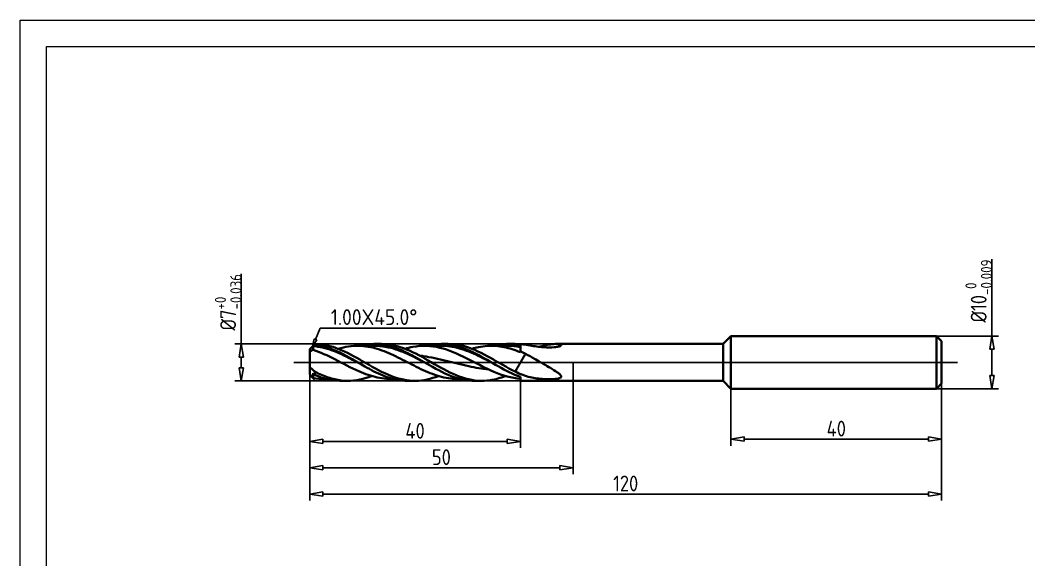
# Model space of a CAD drawing. Header units: millimetres. Extents: x 4091 to 4388, y 660 to 870.
# Drawn here: x 4095.5 to 4287.1, y 762.6 to 865.1 of the extents above; entities that cross this region are included whole.
import ezdxf
from ezdxf import colors
from ezdxf.entities.mleader import LeaderData, LeaderLine
from ezdxf.enums import TextEntityAlignment as Align
from ezdxf.math import Vec2, Vec3

# ---------------------------------------------------------------- set-up
doc = ezdxf.new("R2010")
doc.units = ezdxf.units.MM
doc.linetypes.add('JIS_09_08', pattern=[10.75, 8, -0.55, 0.55, -0.55, 0.55, -0.55])
for name, color, linetype in [('中心线', 2, 'JIS_09_08'), ('图框', 7, 'Continuous'), ('尺寸线', 3, 'Continuous'), ('标注', 3, 'Continuous')]:
    doc.layers.add(name, color=color, linetype=linetype)
doc.layers.add('轮廓', color=4, linetype='Continuous', lineweight=35)
doc.styles.add('ZQisocp', font='geniso.shx', dxfattribs={"height": 3})
doc.styles.add('工程字', font='gbenor.shx', dxfattribs={"bigfont": 'gbcbig.shx'})
doc.styles.add('样式 1', font='simsunb.ttf')
doc.dimstyles.new('ZQH', dxfattribs={"dimtxt": 3, "dimasz": 2.5, "dimexe": 1.25, "dimexo": 0, "dimgap": 0.5, "dimtad": 1, "dimdec": 3, "dimdsep": 46, "dimtxsty": '工程字', "dimblk": 'CLOSEDBLANK', "dimcen": -0.8, "dimclrd": 3, "dimclre": 3, "dimclrt": 3, "dimadec": 1, "dimazin": 2, "dimtfac": 1, "dimtdec": 3, "dimtofl": 0, "dimtmove": 0, "dimatfit": 3, "dimldrblk": 'CLOSEDBLANK', "dimfxl": 1, "dimtolj": 1, "dimtzin": 0, "dimarcsym": 0})

# ---------------------------------------------------------------- blocks, each defined once
blk = doc.blocks.new('TYFrameXD')
at = {"layer": '图框', "lineweight": 9}
for p, q in [((5, 5), (5, 205)), ((5, 205), (292, 205)), ((10, 10), (10, 200)), ((10, 200), (287, 200))]:
    blk.add_line(p, q, dxfattribs=at)
at = {"layer": '图框', "style": '样式 1', "flags": 1}
for tag, height, p in [('被加工材料', 1.2, (258.35, 62.06)), ('工件类型', 1.2, (258.35, 58.88)), ('刀具材料', 1.2, (258.35, 55.95)), ('冷却', 1.2, (258.35, 52.93)), ('涂层', 1.2, (258.35, 49.72)), ('孔公差', 1.2, (258.35, 46.73)), ('通孔', 1.2, (258.35, 43.61)), ('设计', 1.73, (215.5, 38.5)), ('刀具名称', 1.73, (264.42, 38.5)), ('设计日期', 1.73, (215.5, 30)), ('刀具编号', 1.73, (264.42, 30)), ('客户名称', 1.73, (264.42, 23.5)), ('审核', 1.73, (215.5, 21.8)), ('客户编号', 1.73, (264.42, 20)), ('审核日期', 1.73, (215.5, 14)), ('图号', 1.73, (264.42, 14, 30))]:
    blk.add_attdef(tag, text='', height=height, dxfattribs=at).set_placement(p, align=Align.MIDDLE_CENTER)
blk = doc.blocks.new('_ClosedBlank')
at = {"color": 0, "linetype": 'ByBlock', "lineweight": -2}
for p, q in [((-1, 0.167), (0, 0)), ((-1, 0.167), (-1, -0.167)), ((0, 0), (-1, -0.167))]:
    blk.add_line(p, q, dxfattribs=at)
blk = doc.blocks.new('*D7')
at = {"layer": 'Defpoints', "color": 0, "transparency": 16777216}
for p in [(4269.54, 805.08), (4269.54, 795.08), (4280.1, 795.08)]:
    blk.add_point(p, dxfattribs=at)
at = {"layer": '尺寸线', "color": 3, "lineweight": -2, "transparency": 16777216}
for p, q in [((4280.1, 805.08), (4280.1, 819.71)), ((4269.54, 805.08), (4281.35, 805.08)), ((4280.1, 797.58), (4280.1, 802.58)), ((4269.54, 795.08), (4281.35, 795.08))]:
    blk.add_line(p, q, dxfattribs=at)
at = {"layer": '尺寸线', "color": 3, "lineweight": -2, "transparency": 16777216, "xscale": 2.5, "yscale": 2.5, "zscale": 2.5}
for p, rotation in [((4280.1, 805.08), 90), ((4280.1, 795.08), 270)]:
    blk.add_blockref('_ClosedBlank', p, dxfattribs=dict(at, rotation=rotation))
at = {"layer": '尺寸线', "color": 3, "transparency": 16777216, "insert": (4277.59, 813.64), "char_height": 3, "attachment_point": 5, "rotation": 90, "style": '工程字'}
blk.add_mtext('\\A1;%%C10{\\H0.7x;\\S 0^ -0.009;}', dxfattribs=at)
blk = doc.blocks.new('*D8')
at = {"layer": 'Defpoints', "color": 0, "transparency": 16777216}
for p in [(4230.54, 795.08), (4270.54, 796.08), (4270.54, 785.51)]:
    blk.add_point(p, dxfattribs=at)
at = {"layer": '尺寸线', "color": 3, "lineweight": -2, "transparency": 16777216}
for p, q in [((4230.54, 795.08), (4230.54, 784.26)), ((4270.54, 796.08), (4270.54, 784.26)), ((4233.04, 785.51), (4268.04, 785.51))]:
    blk.add_line(p, q, dxfattribs=at)
at = {"layer": '尺寸线', "color": 3, "lineweight": -2, "transparency": 16777216, "xscale": 2.5, "yscale": 2.5, "zscale": 2.5, "rotation": 180}
blk.add_blockref('_ClosedBlank', (4230.54, 785.51), dxfattribs=at)
at = {"layer": '尺寸线', "color": 3, "lineweight": -2, "transparency": 16777216, "xscale": 2.5, "yscale": 2.5, "zscale": 2.5}
blk.add_blockref('_ClosedBlank', (4270.54, 785.51), dxfattribs=at)
at = {"layer": '尺寸线', "color": 3, "transparency": 16777216, "insert": (4250.54, 787.51), "char_height": 3, "attachment_point": 5, "style": '工程字'}
blk.add_mtext('\\A1;40', dxfattribs=at)
blk = doc.blocks.new('*D9')
at = {"layer": 'Defpoints', "color": 0, "transparency": 16777216}
for p in [(4150.54, 796.58), (4190.54, 796.58), (4190.54, 785.08)]:
    blk.add_point(p, dxfattribs=at)
at = {"layer": '标注', "color": 3, "lineweight": -2, "transparency": 16777216}
for p, q in [((4150.54, 796.58), (4150.54, 783.83)), ((4190.54, 796.58), (4190.54, 783.83)), ((4153.04, 785.08), (4188.04, 785.08))]:
    blk.add_line(p, q, dxfattribs=at)
at = {"layer": '标注', "color": 3, "lineweight": -2, "transparency": 16777216, "xscale": 2.5, "yscale": 2.5, "zscale": 2.5, "rotation": 180}
blk.add_blockref('_ClosedBlank', (4150.54, 785.08), dxfattribs=at)
at = {"layer": '标注', "color": 3, "lineweight": -2, "transparency": 16777216, "xscale": 2.5, "yscale": 2.5, "zscale": 2.5}
blk.add_blockref('_ClosedBlank', (4190.54, 785.08), dxfattribs=at)
at = {"layer": '标注', "color": 3, "transparency": 16777216, "insert": (4170.54, 787.08), "char_height": 3, "attachment_point": 5, "style": '工程字'}
blk.add_mtext('\\A1;40', dxfattribs=at)
blk = doc.blocks.new('*D10')
at = {"layer": 'Defpoints', "color": 0, "transparency": 16777216}
for p in [(4150.54, 800.08), (4200.54, 800.08), (4200.54, 780.08)]:
    blk.add_point(p, dxfattribs=at)
at = {"layer": '标注', "color": 3, "lineweight": -2, "transparency": 16777216}
for p, q in [((4150.54, 800.08), (4150.54, 778.83)), ((4200.54, 800.08), (4200.54, 778.83)), ((4153.04, 780.08), (4198.04, 780.08))]:
    blk.add_line(p, q, dxfattribs=at)
at = {"layer": '标注', "color": 3, "lineweight": -2, "transparency": 16777216, "xscale": 2.5, "yscale": 2.5, "zscale": 2.5, "rotation": 180}
blk.add_blockref('_ClosedBlank', (4150.54, 780.08), dxfattribs=at)
at = {"layer": '标注', "color": 3, "lineweight": -2, "transparency": 16777216, "xscale": 2.5, "yscale": 2.5, "zscale": 2.5}
blk.add_blockref('_ClosedBlank', (4200.54, 780.08), dxfattribs=at)
at = {"layer": '标注', "color": 3, "transparency": 16777216, "insert": (4175.54, 782.08), "char_height": 3, "attachment_point": 5, "style": '工程字'}
blk.add_mtext('\\A1;50', dxfattribs=at)
blk = doc.blocks.new('*D11')
at = {"layer": 'Defpoints', "color": 0, "transparency": 16777216}
for p in [(4150.54, 800.08), (4270.54, 800.08), (4270.54, 775.08)]:
    blk.add_point(p, dxfattribs=at)
at = {"layer": '标注', "color": 3, "lineweight": -2, "transparency": 16777216}
for p, q in [((4150.54, 800.08), (4150.54, 773.83)), ((4270.54, 800.08), (4270.54, 773.83)), ((4153.04, 775.08), (4268.04, 775.08))]:
    blk.add_line(p, q, dxfattribs=at)
at = {"layer": '标注', "color": 3, "lineweight": -2, "transparency": 16777216, "xscale": 2.5, "yscale": 2.5, "zscale": 2.5, "rotation": 180}
blk.add_blockref('_ClosedBlank', (4150.54, 775.08), dxfattribs=at)
at = {"layer": '标注', "color": 3, "lineweight": -2, "transparency": 16777216, "xscale": 2.5, "yscale": 2.5, "zscale": 2.5}
blk.add_blockref('_ClosedBlank', (4270.54, 775.08), dxfattribs=at)
at = {"layer": '标注', "color": 3, "transparency": 16777216, "insert": (4210.54, 777.08), "char_height": 3, "attachment_point": 5, "style": '工程字'}
blk.add_mtext('\\A1;120', dxfattribs=at)
blk = doc.blocks.new('*D12')
at = {"layer": 'Defpoints', "color": 0, "transparency": 16777216}
for p in [(4151.54, 803.58), (4137.54, 796.58), (4151.54, 796.58)]:
    blk.add_point(p, dxfattribs=at)
at = {"layer": '标注', "color": 3, "lineweight": -2, "transparency": 16777216}
for p, q in [((4137.54, 803.58), (4137.54, 816.92)), ((4151.54, 803.58), (4136.29, 803.58)), ((4137.54, 799.08), (4137.54, 801.08)), ((4151.54, 796.58), (4136.29, 796.58))]:
    blk.add_line(p, q, dxfattribs=at)
at = {"layer": '标注', "color": 3, "lineweight": -2, "transparency": 16777216, "xscale": 2.5, "yscale": 2.5, "zscale": 2.5}
for p, rotation in [((4137.54, 803.58), 90), ((4137.54, 796.58), 270)]:
    blk.add_blockref('_ClosedBlank', p, dxfattribs=dict(at, rotation=rotation))
at = {"layer": '标注', "color": 3, "transparency": 16777216, "insert": (4135.04, 811.5), "char_height": 3, "attachment_point": 5, "rotation": 90, "style": '工程字'}
blk.add_mtext('\\A1;%%C7{\\H0.7x;\\S+0^ -0.036;}', dxfattribs=at)

msp = doc.modelspace()

# ---------------------------------------------------------------- linework, layer by layer
at = {"color": 2}
msp.add_lwpolyline([(4150.5418, 800.0818), (4150.5418, 802.5818), (4151.5418, 803.5818), (4229.0418, 803.5818), (4229.0418, 800.0818)], close=True, dxfattribs=at)
at = {"color": 2, "extrusion": (0, -1.22465e-16, -1)}
msp.add_lwpolyline([(-4150.5418, 800.0818), (-4150.5418, 797.5818), (-4151.5418, 796.5818), (-4229.0418, 796.5818), (-4229.0418, 800.0818)], close=True, dxfattribs=at)
at = {"layer": '中心线'}
for p, q in [((4147.5418, 800.0818), (4273.5418, 800.0818)), ((4228.4832, 800.0818), (4272.2841, 800.0818))]:
    msp.add_line(p, q, dxfattribs=at)
at = {"layer": '轮廓'}
for p, q in [((4229.0418, 803.5818), (4230.5418, 805.0818)), ((4230.5418, 805.0818), (4230.5418, 795.0818)), ((4269.5418, 805.0818), (4230.5418, 805.0818)), ((4269.5418, 805.0818), (4270.5418, 804.0818)), ((4269.5418, 795.0818), (4269.5418, 805.0818)), ((4270.5418, 796.0818), (4270.5418, 804.0818)), ((4229.0418, 796.5818), (4230.5418, 795.0818)), ((4230.5418, 795.0818), (4269.5418, 795.0818)), ((4270.5418, 796.0818), (4269.5418, 795.0818))]:
    msp.add_line(p, q, dxfattribs=at)
at = {"layer": '轮廓', "lineweight": 35}
for p, q in [((4150.5418, 802.5818), (4151.4049, 803.4448)), ((4151.5418, 803.4869), (4151.5418, 803.5814)), ((4159.6263, 803.2318), (4162.8239, 803.2318)), ((4162.8239, 803.5818), (4164.1549, 803.5818)), ((4172.323, 803.2318), (4175.5206, 803.2318)), ((4175.5206, 803.5818), (4176.8515, 803.5818)), ((4185.0196, 803.2318), (4188.2172, 803.2318)), ((4188.2172, 803.5818), (4189.5481, 803.5818)), ((4190.5418, 802.1794), (4190.5418, 803.3276)), ((4197.3606, 803.5818), (4229.0418, 803.5818)), ((4229.0418, 796.5818), (4229.0418, 803.5818)), ((4150.5418, 802.1161), (4150.5418, 802.5818)), ((4150.5418, 797.8062), (4150.5418, 799.1889)), ((4151.5418, 797.6783), (4151.5418, 798.2901)), ((4153.7414, 796.9318), (4153.278, 796.9318)), ((4166.438, 796.9318), (4165.9747, 796.9318)), ((4179.1347, 796.9318), (4178.6713, 796.9318)), ((4190.5418, 796.6065), (4190.5418, 797.3248)), ((4156.4756, 796.5818), (4157.8066, 796.5818)), ((4169.1722, 796.5818), (4170.5032, 796.5818)), ((4181.8689, 796.5818), (4183.1998, 796.5818)), ((4191.2635, 796.5818), (4229.0418, 796.5818))]:
    msp.add_line(p, q, dxfattribs=at)
for points, knots in [([(4151.1918, 803.1833), (4151.3093, 803.2883), (4151.4259, 803.3896), (4151.5418, 803.4869), (4151.5418, 803.4869), (4151.5418, 803.4869)], [0, 0, 0, 0, 0.530867843, 0.530867843, 0.53103152, 0.53103152, 0.53103152, 0.53103152]), ([(4151.1918, 802.4848), (4151.1918, 802.6058), (4151.1918, 802.7141), (4151.1918, 802.9922), (4151.1918, 803.1192), (4151.1918, 803.1833)], [0.55676222, 0.55676222, 0.55676222, 0.55676222, 1.12059945, 1.12059945, 2.22253792, 2.22253792, 2.22253792, 2.22253792]), ([(4151.1918, 803.1833), (4152.3862, 803.0749), (4153.5805, 802.7811), (4154.7749, 802.3505), (4155.9692, 801.92), (4157.1636, 801.3545), (4158.3579, 800.748), (4158.7885, 800.5293), (4159.2192, 800.3055), (4159.6498, 800.0818)], [0.10722208, 0.10722208, 0.10722208, 0.10722208, 0.69827105, 0.69827105, 0.69827105, 1.28932003, 1.28932003, 1.28932003, 1.50242362, 1.50242362, 1.50242362, 1.50242362]), ([(4174.9863, 797.496), (4173.5402, 796.9335), (4172.1346, 796.6077), (4169.0866, 796.5564), (4167.552, 796.8932), (4164.3651, 798.1469), (4162.8305, 799.0147), (4159.6437, 800.8529), (4158.109, 801.7513), (4155.6837, 802.7886), (4154.8605, 803.0742), (4153.1968, 803.4694), (4152.3737, 803.5748), (4151.5418, 803.5814)], [17.04013464, 17.04013464, 17.04013464, 17.04013464, 22.0791043, 22.0791043, 27.59888038, 27.59888038, 33.11865645, 33.11865645, 38.63843253, 38.63843253, 41.52018069, 41.52018069, 44.40173486, 44.40173486, 44.40173486, 44.40173486]), ([(4151.5418, 803.4869), (4153.1352, 803.2742), (4154.6697, 802.717), (4157.8565, 801.1568), (4159.3911, 800.2151), (4162.1558, 798.6574), (4163.3032, 798.0543), (4166.06, 796.9406), (4167.5873, 796.5818), (4169.1722, 796.5818)], [0.000194, 0.000194, 0.000194, 0.000194, 5.51977593, 5.51977593, 11.03955187, 11.03955187, 15.0969554, 15.0969554, 20.58939025, 20.58939025, 20.58939025, 20.58939025]), ([(4178.6713, 796.9318), (4178.2239, 796.9318), (4177.7757, 796.9575), (4176.7413, 797.076), (4176.1616, 797.1849), (4174.4077, 797.6299), (4173.2604, 798.0747), (4171.5064, 798.881), (4170.9268, 799.1678), (4169.1729, 800.0615), (4168.0255, 800.6803), (4166.2716, 801.5271), (4165.6919, 801.7908), (4163.938, 802.5073), (4162.7907, 802.8665), (4161.0367, 803.1608), (4160.4571, 803.2167), (4158.5465, 803.2574), (4157.2583, 803.0582), (4155.9414, 802.6675)], [-31.72452033, -31.72452033, -31.72452033, -31.72452033, -30.19723003, -30.19723003, -28.22738254, -28.22738254, -24.26751446, -24.26751446, -22.29766696, -22.29766696, -18.33779889, -18.33779889, -16.36795139, -16.36795139, -12.40808331, -12.40808331, -10.43823582, -10.43823582, -5.94872443, -5.94872443, -5.94872443, -5.94872443]), ([(4160.0897, 803.2318), (4160.3864, 803.3064), (4160.6845, 803.3701), (4162.1558, 803.6239), (4163.3032, 803.6347), (4166.0679, 803.2054), (4167.6025, 802.6184), (4170.3672, 801.233), (4171.5146, 800.5611), (4174.2792, 798.9674), (4175.8139, 798.1052), (4178.9139, 796.9037), (4180.368, 796.5818), (4181.8689, 796.5818)], [9.99992519, 9.99992519, 9.99992519, 9.99992519, 11.03955187, 11.03955187, 15.0969554, 15.0969554, 20.61673133, 20.61673133, 24.67413487, 24.67413487, 30.1939108, 30.1939108, 35.4130165, 35.4130165, 35.4130165, 35.4130165]), ([(4162.8239, 803.2312), (4163.724, 803.2305), (4164.624, 803.1259), (4165.524, 802.9244), (4166.7184, 802.6571), (4167.9127, 802.2201), (4169.1071, 801.686), (4170.1868, 801.2031), (4171.2666, 800.6427), (4172.3464, 800.0817)], [2.02602237, 2.02602237, 2.02602237, 2.02602237, 2.47141797, 2.47141797, 2.47141797, 3.06246694, 3.06246694, 3.06246694, 3.59681869, 3.59681869, 3.59681869, 3.59681869]), ([(4187.6829, 797.4961), (4186.7409, 797.1295), (4185.8033, 796.8581), (4183.2509, 796.4632), (4181.7163, 796.5758), (4178.5295, 797.4701), (4176.9949, 798.2167), (4173.808, 799.9827), (4172.2734, 800.9328), (4169.0866, 802.5524), (4167.552, 803.1583), (4165.3509, 803.5308), (4164.7519, 803.5817), (4164.1548, 803.5817)], [2.19791872, 2.19791872, 2.19791872, 2.19791872, 5.51977608, 5.51977608, 11.03955215, 11.03955215, 16.55932823, 16.55932823, 22.0791043, 22.0791043, 27.59888038, 27.59888038, 29.70370871, 29.70370871, 29.70370871, 29.70370871]), ([(4190.5418, 796.961), (4188.83, 797.0818), (4187.1906, 797.5704), (4183.7472, 799.0477), (4182.0905, 799.9736), (4178.6273, 801.7193), (4176.9705, 802.458), (4173.5073, 803.2906), (4171.8506, 803.3458), (4169.6203, 802.9337), (4169.1278, 802.8129), (4168.638, 802.6675)], [-45.5071527, -45.5071527, -45.5071527, -45.5071527, -39.71990892, -39.71990892, -33.86573575, -33.86573575, -28.01156258, -28.01156258, -22.1573894, -22.1573894, -20.47142307, -20.47142307, -20.47142307, -20.47142307]), ([(4172.7863, 803.2318), (4174.3439, 803.6237), (4175.8474, 803.6894), (4179.0007, 803.1319), (4180.5353, 802.5159), (4183.5448, 800.9753), (4184.9192, 800.1404), (4187.7514, 798.5422), (4189.1257, 797.8285), (4190.5418, 797.3248)], [24.79029657, 24.79029657, 24.79029657, 24.79029657, 30.1939108, 30.1939108, 35.71368673, 35.71368673, 40.6191646, 40.6191646, 45.52464247, 45.52464247, 45.52464247, 45.52464247]), ([(4175.5206, 803.2313), (4175.7714, 803.2315), (4176.0223, 803.2237), (4176.2732, 803.2075), (4177.4675, 803.1307), (4178.6619, 802.8669), (4179.8562, 802.4599), (4181.0506, 802.0529), (4182.2449, 801.5044), (4183.4393, 800.9054), (4183.9738, 800.6373), (4184.5084, 800.3595), (4185.043, 800.0818)], [4.12041743, 4.12041743, 4.12041743, 4.12041743, 4.24456488, 4.24456488, 4.24456488, 4.83561385, 4.83561385, 4.83561385, 5.42666283, 5.42666283, 5.42666283, 5.69121376, 5.69121376, 5.69121376, 5.69121376]), ([(4189.5658, 798.3229), (4187.9724, 799.1183), (4186.4378, 800.0647), (4183.2509, 801.8464), (4181.7163, 802.6117), (4179.0172, 803.4124), (4177.9398, 803.5818), (4176.8515, 803.5818)], [0, 0, 0, 0, 5.51977608, 5.51977608, 11.03955215, 11.03955215, 14.86972167, 14.86972167, 14.86972167, 14.86972167]), ([(4190.5418, 802.0127), (4189.498, 802.4413), (4188.4712, 802.7767), (4186.3835, 803.1964), (4185.3567, 803.2735), (4183.7303, 803.1752), (4183.1506, 803.0968), (4182.1561, 802.8935), (4181.7457, 802.7895), (4181.3346, 802.6675)], [-45.17618008, -45.17618008, -45.17618008, -45.17618008, -41.64718883, -41.64718883, -38.11819758, -38.11819758, -36.14835008, -36.14835008, -34.75575516, -34.75575516, -34.75575516, -34.75575516]), ([(4185.4829, 803.2318), (4185.7658, 803.303), (4186.0497, 803.3641), (4187.7514, 803.6642), (4189.1257, 803.6335), (4190.5418, 803.3276)], [39.62986823, 39.62986823, 39.62986823, 39.62986823, 40.6191646, 40.6191646, 45.52464247, 45.52464247, 45.52464247, 45.52464247]), ([(4194.1502, 803.0363), (4194.2096, 803.0547), (4194.269, 803.0727), (4194.673, 803.192), (4195.0195, 803.2793), (4195.7549, 803.4327), (4196.1529, 803.496), (4197.0151, 803.5852), (4197.4304, 803.593), (4197.8784, 803.5563), (4198.0198, 803.5358), (4198.1983, 803.4813), (4198.2603, 803.4524), (4198.3103, 803.3924), (4198.317, 803.3664), (4198.2966, 803.3132), (4198.2745, 803.2882), (4198.2021, 803.2344), (4198.1492, 803.2071), (4197.9931, 803.1423), (4197.8757, 803.1078), (4197.5413, 803.0281), (4197.2686, 802.9851), (4196.4087, 802.9067), (4195.7161, 802.9006), (4194.101, 803.0229), (4193.2646, 803.1532), (4191.4208, 803.4453), (4190.5345, 803.5801), (4189.5658, 803.5817)], [3.05124728, 3.05124728, 3.05124728, 3.05124728, 3.25580429, 3.25580429, 4.44243861, 4.44243861, 5.79995478, 5.79995478, 7.51826667, 7.51826667, 8.29872782, 8.29872782, 8.81227203, 8.81227203, 9.13600233, 9.13600233, 9.41617571, 9.41617571, 9.74605871, 9.74605871, 10.27914624, 10.27914624, 11.26204034, 11.26204034, 12.96232333, 12.96232333, 14.7829993, 14.7829993, 16.90493122, 16.90493122, 16.90493122, 16.90493122]), ([(4150.5418, 802.1161), (4150.6315, 802.1824), (4150.7235, 802.2444), (4150.9455, 802.3772), (4151.0704, 802.4388), (4151.1918, 802.4848)], [7.659367115, 7.659367115, 7.659367115, 7.659367115, 8.065778251, 8.065778251, 8.622072047, 8.622072047, 8.622072047, 8.622072047]), ([(4150.5418, 799.1889), (4150.5418, 799.2967), (4150.5418, 799.4223), (4150.5418, 799.8087), (4150.5418, 800.0974), (4150.5418, 800.7427), (4150.5418, 801.1079), (4150.5418, 801.6752), (4150.5418, 801.8819), (4150.5418, 802.0918), (4150.5418, 802.104), (4150.5418, 802.1161)], [0.2577715, 0.2577715, 0.2577715, 0.2577715, 0.79863938, 0.79863938, 1.76552613, 1.76552613, 2.8424462, 2.8424462, 3.46772225, 3.46772225, 3.50625961, 3.50625961, 3.50625961, 3.50625961]), ([(4165.9747, 796.9318), (4165.6895, 796.9318), (4165.4043, 796.9422), (4163.9472, 797.0488), (4162.7998, 797.3073), (4161.0459, 797.9061), (4160.4663, 798.1369), (4158.3367, 799.0709), (4156.8438, 799.8892), (4153.9111, 801.3855), (4152.5685, 802.0223), (4151.1918, 802.4848)], [-17.35587645, -17.35587645, -17.35587645, -17.35587645, -16.38935587, -16.38935587, -12.42948779, -12.42948779, -10.45964029, -10.45964029, -5.22982015, -5.22982015, -0.54471815, -0.54471815, -0.54471815, -0.54471815]), ([(4171.3756, 801.3787), (4171.6198, 801.3485), (4171.864, 801.3151), (4172.1082, 801.2787), (4173.546, 801.0643), (4174.9837, 800.7458), (4176.4215, 800.398), (4177.8592, 800.0502), (4179.297, 799.6762), (4180.7348, 799.3638), (4182.0032, 799.0882), (4183.2717, 798.8627), (4184.5402, 798.7273)], [3.66761124, 3.66761124, 3.66761124, 3.66761124, 3.78846759, 3.78846759, 3.78846759, 4.49997313, 4.49997313, 4.49997313, 5.21147868, 5.21147868, 5.21147868, 5.83920606, 5.83920606, 5.83920606, 5.83920606]), ([(4189.5658, 798.3229), (4189.5727, 798.3362), (4189.6335, 798.4515), (4189.862, 798.8617), (4190.3271, 799.6767), (4190.7867, 800.4723), (4191.1986, 801.1764), (4191.4312, 801.5656), (4191.5023, 801.6793), (4191.5178, 801.7031)], [2.89737165, 2.89737165, 2.89737165, 2.89737165, 2.991993, 3.5903916, 4.03919055, 4.48798951, 4.93678846, 5.38558741, 5.60011086, 5.60011086, 5.60011086, 5.60011086]), ([(4191.5178, 801.7031), (4192.092, 801.4093), (4192.6502, 801.0931), (4193.5931, 800.5519), (4193.9604, 800.3391), (4194.673, 799.9274), (4195.0195, 799.7279), (4195.7549, 799.3036), (4196.1529, 799.0739), (4197.0151, 798.5593), (4197.4304, 798.2982), (4197.8784, 797.9628), (4198.0198, 797.847), (4198.1983, 797.6554), (4198.2603, 797.5733), (4198.3103, 797.4408), (4198.317, 797.3905), (4198.2966, 797.3002), (4198.2745, 797.2623), (4198.2021, 797.1876), (4198.1492, 797.1539), (4197.9931, 797.0792), (4197.8757, 797.0449), (4197.5413, 796.9702), (4197.2686, 796.9367), (4196.4087, 796.8782), (4195.7161, 796.8734), (4194.101, 796.9653), (4193.2646, 797.0638), (4191.4208, 797.4957), (4190.5345, 797.8394), (4189.5658, 798.3229)], [0, 0, 0, 0, 1.98881398, 1.98881398, 3.25580429, 3.25580429, 4.44243861, 4.44243861, 5.79995478, 5.79995478, 7.51826667, 7.51826667, 8.29872782, 8.29872782, 8.81227203, 8.81227203, 9.13600233, 9.13600233, 9.41617571, 9.41617571, 9.74605871, 9.74605871, 10.27914624, 10.27914624, 11.26204034, 11.26204034, 12.96232333, 12.96232333, 14.7829993, 14.7829993, 16.90493122, 16.90493122, 16.90493122, 16.90493122]), ([(4151.5418, 798.2901), (4151.378, 798.419), (4151.2069, 798.5639), (4150.8729, 798.8653), (4150.7049, 799.0246), (4150.5418, 799.1889)], [2.04514504, 2.04514504, 2.04514504, 2.04514504, 2.66425817, 2.66425817, 3.21925372, 3.21925372, 3.21925372, 3.21925372]), ([(4150.5418, 797.8062), (4150.6716, 797.6812), (4150.8053, 797.5434), (4151.0264, 797.3034), (4151.11, 797.2099), (4151.1918, 797.1165)], [9.95375402, 9.95375402, 9.95375402, 9.95375402, 10.81615868, 10.81615868, 11.35793975, 11.35793975, 11.35793975, 11.35793975]), ([(4151.1918, 797.1165), (4151.1918, 797.1982), (4151.1918, 797.3062), (4151.1918, 797.608), (4151.1918, 797.8156), (4151.1918, 798.0544)], [0.20737365, 0.20737365, 0.20737365, 0.20737365, 0.93604812, 0.93604812, 1.87209623, 1.87209623, 1.87209623, 1.87209623]), ([(4151.1918, 798.0544), (4151.3093, 797.9321), (4151.4259, 797.8066), (4151.5418, 797.6784), (4151.5418, 797.6784), (4151.5418, 797.6783)], [0, 0, 0, 0, 0.530867843, 0.530867843, 0.53103152, 0.53103152, 0.53103152, 0.53103152]), ([(4162.2898, 797.496), (4161.9409, 797.3602), (4161.5904, 797.2368), (4159.6437, 796.6341), (4158.109, 796.4664), (4155.6838, 796.7623), (4154.8606, 796.9594), (4153.1969, 797.52), (4152.3737, 797.8776), (4151.5418, 798.2901)], [31.89457923, 31.89457923, 31.89457923, 31.89457923, 33.11865645, 33.11865645, 38.63843253, 38.63843253, 41.52008268, 41.52008268, 44.40173283, 44.40173283, 44.40173283, 44.40173283]), ([(4151.5418, 797.6783), (4153.1352, 797.0096), (4154.6697, 796.6162), (4156.3341, 796.5825), (4156.4049, 796.5818), (4156.4756, 796.5818)], [0.000194, 0.000194, 0.000194, 0.000194, 5.51977593, 5.51977593, 5.76558063, 5.76558063, 5.76558063, 5.76558063])]:
    msp.add_open_spline(points, degree=3, knots=knots, dxfattribs=at)
for points in [[(4151.5418, 803.5814), (4151.4957, 803.5355), (4151.45, 803.4899), (4151.4049, 803.4448)], [(4188.2172, 803.231), (4188.992, 803.2306), (4189.7669, 803.1536), (4190.5418, 803.003)], [(4189.5658, 803.5817), (4189.5599, 803.5818), (4189.554, 803.5818), (4189.5481, 803.5818)], [(4190.5418, 802.1794), (4190.5418, 802.1341), (4190.5418, 802.0782), (4190.5418, 802.0127)], [(4190.5418, 802.1794), (4190.866, 802.0295), (4191.191, 801.8703), (4191.5178, 801.7031)], [(4153.278, 796.9318), (4152.5847, 796.9318), (4151.8927, 796.9936), (4151.1918, 797.1165)], [(4190.5418, 796.6065), (4190.7818, 796.5901), (4191.0223, 796.5818), (4191.2635, 796.5818)]]:
    msp.add_open_spline(points, degree=3, dxfattribs=at)

# ---------------------------------------------------------------- block references
at = {"color": 0}
msp.add_blockref('TYFrameXD', (4090.5418, 660.0818), dxfattribs=at)

# ---------------------------------------------------------------- dimensions: what is measured, and where the dimension line sits
at = {"layer": '尺寸线'}
dim = msp.add_linear_dim(base=(4280.1007, 795.0818), p1=(4269.5418, 805.0818), p2=(4269.5418, 795.0818), angle=90, text='%%C<>{\\H0.7x;\\S 0^ -0.009;}', dimstyle='ZQH', dxfattribs=at)
dim.commit()
dim.dimension.update_dxf_attribs({"geometry": '*D7', "text_midpoint": (4280.1007, 813.6444), "dimtype": 128})
dim = msp.add_linear_dim(base=(4270.5418, 785.5117), p1=(4230.5418, 795.0818), p2=(4270.5418, 796.0818), dimstyle='ZQH', dxfattribs=at)
dim.commit()
dim.dimension.update_dxf_attribs({"geometry": '*D8', "text_midpoint": (4250.5418, 785.5117), "dimtype": 128})
at = {"layer": '标注'}
dim = msp.add_linear_dim(base=(4137.5418, 796.5818), p1=(4151.5418, 803.5818), p2=(4151.5418, 796.5818), angle=89.999998, text='%%C<>{\\H0.7x;\\S+0^ -0.036;}', dimstyle='ZQH', dxfattribs=at)
dim.commit()
dim.dimension.update_dxf_attribs({"geometry": '*D12', "text_midpoint": (4137.5418, 811.5002), "dimtype": 128})
for base, p2, picture, middle in [((4200.5418, 780.0818), (4200.5418, 800.0818), '*D10', (4175.5418, 782.0818)), ((4270.5418, 775.0818), (4270.5418, 800.0818), '*D11', (4210.5418, 777.0818))]:
    dim = msp.add_linear_dim(base=base, p1=(4150.5418, 800.0818), p2=p2, dimstyle='ZQH', dxfattribs=at)
    dim.commit()
    dim.dimension.update_dxf_attribs({"geometry": picture, "text_midpoint": middle})
at = {"layer": '标注', "color": 3}
dim = msp.add_linear_dim(base=(4190.5418, 785.0818), p1=(4150.5418, 796.5818), p2=(4190.5418, 796.5818), dimstyle='ZQH', dxfattribs=at)
dim.commit()
dim.dimension.update_dxf_attribs({"geometry": '*D9', "text_midpoint": (4170.5418, 787.0818)})

# ---------------------------------------------------------------- leaders
at = {"layer": '标注'}
ml = msp.add_multileader_mtext('Standard', dxfattribs=at)
ml.set_content('1.00X45.0°', color=3, style='ZQisocp')
ml.set_leader_properties(color=3)
ml.set_arrow_properties(name='CLOSEDBLANK')
ml.build(insert=Vec2(0, 0))
ml.multileader.update_dxf_attribs({"has_dogleg": 0, "text_left_attachment_type": 6, "text_right_attachment_type": 6, "dogleg_length": 0, "arrow_head_size": 1.5})
ctx = ml.context
ctx.base_point, ctx.char_height, ctx.arrow_head_size, ctx.plane_origin = Vec3(4152.5418, 806.5818), 3, 1.5, Vec3(4150.5418, 800.0818)
ctx.left_attachment, ctx.right_attachment = 6, 6
notes = []
notes.append((ctx, [(0, (1, 1, 0), (4152.5418, 806.5818), (1, 0), 0, [(0, [(4151.0418, 803.0818)], 0, [])])]))
ctx.mtext.insert, ctx.mtext.line_spacing_factor, ctx.mtext.line_spacing_style, ctx.mtext.flow_direction = Vec3(4154.5418, 810.1818), 0.8, 2, 5
for ctx, leaders in notes:
    for number, flags, end, landing, length, lines in leaders:
        leader = LeaderData()
        leader.index, (leader.has_last_leader_line, leader.has_dogleg_vector, leader.attachment_direction) = number, flags
        leader.last_leader_point, leader.dogleg_vector, leader.dogleg_length = Vec3(end), Vec3(landing), length
        for number, points, colour, breaks in lines:
            line = LeaderLine()
            line.index, line.vertices, line.color, line.breaks = number, Vec3.list(points), colors.encode_raw_color(colour), breaks
            leader.lines.append(line)
        ctx.leaders.append(leader)

doc.saveas('drawing.dxf')
